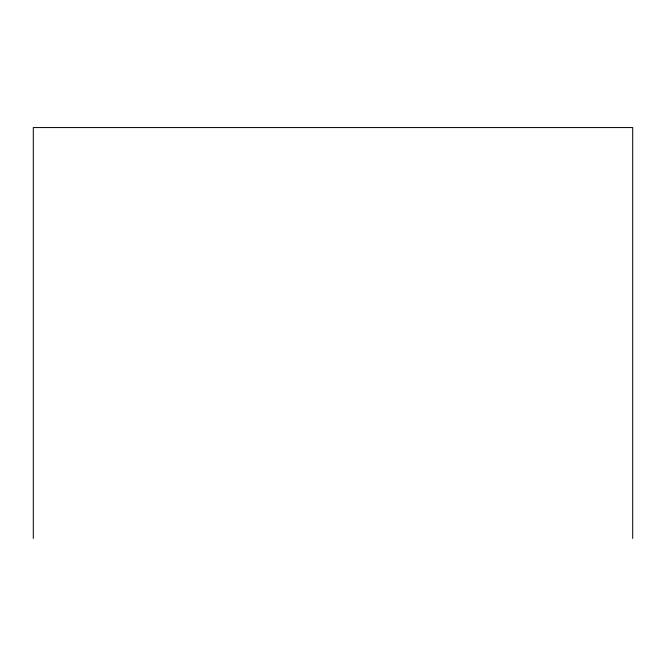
<?xml version="1.0" encoding="UTF-8"?>
<svg xmlns="http://www.w3.org/2000/svg" width="666" height="666" viewBox="0 0 666 666"><rect width="100%" height="100%" fill="white"/><g stroke="black" fill="none" stroke-linecap="round" stroke-linejoin="round"><path stroke-width="1" d="M632.7 538.436L632.7 127.564L33.3 127.564L33.3 538.436"/></g></svg>
